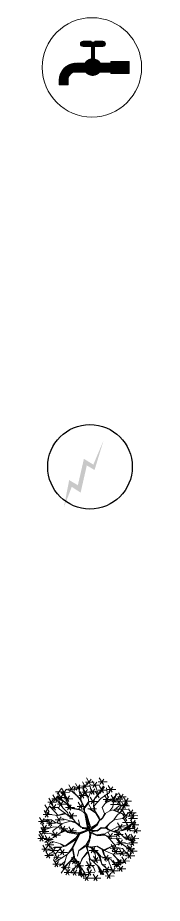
# Model space of a CAD drawing. Extents: x 2080 to 102394, y 2071 to 93424.
# Drawn here: x 99049 to 99206, y 82292 to 83256 of the extents above; entities that cross this region are included whole.
import ezdxf

# ---------------------------------------------------------------- set-up
doc = ezdxf.new("R2010")
doc.units = 0
doc.header["$LTSCALE"] = 20
doc.header["$MEASUREMENT"] = 0
doc.linetypes.add('ACAD_ISO07W100', pattern=[3, 0, -3])
for name, color, linetype, lineweight in [('ELETRICIC POST', 80, 'Continuous', 30), ('Mango tree', 96, 'Continuous', 5), ('tree', 60, 'Continuous', 0), ('water tap', 160, 'Continuous', 5)]:
    doc.layers.add(name, color=color, linetype=linetype, lineweight=lineweight)
pattern_1 = [(90, (-364.8170613, -379.7973528), (-0.0046875, 7e-19), [])]
pattern_2 = [(45, (-364.8170613, -379.7973528), (-0.003314563037, 0.003314563037), [])]

# ---------------------------------------------------------------- blocks, each defined once
blk = doc.blocks.new('water tap')
at = {"layer": 'water tap'}
h = blk.add_hatch(dxfattribs=at)
h.set_pattern_fill('ANSI31', color=256, scale=0.0375, angle=45, style=0)
h.set_pattern_definition(pattern_1)
h.paths.add_polyline_path([(0.162, -0.18, 1), (0.162, -0.112), (0.058, -0.112, -0.451748), (0.007, -0.112), (-0.097, -0.112, 1), (-0.097, -0.18), (0.013, -0.18, -0.306585), (0.052, -0.18)])
h = blk.add_hatch(dxfattribs=at)
h.set_pattern_fill('ANSI31', color=256, scale=0.0375, style=0)
h.set_pattern_definition(pattern_2)
h.paths.add_polyline_path([(0.051, -0.18, 0.299769), (0.014, -0.18), (0.014, -0.341, -0.087123), (0.051, -0.342)])
h = blk.add_hatch(dxfattribs=at)
h.set_pattern_fill('ANSI31', color=256, scale=0.0375, style=0)
h.set_pattern_definition(pattern_2)
h.paths.add_polyline_path([(-0.066, -0.513), (-0.06, -0.513, 0.503792), (0.115, -0.513), (0.266, -0.513), (0.266, -0.397), (0.123, -0.397, 0.598941), (-0.068, -0.397), (-0.182, -0.397, 0.414214), (-0.407, -0.622), (-0.407, -0.68), (-0.291, -0.68), (-0.291, -0.588, -0.245775), (-0.216, -0.513)])
h = blk.add_hatch(dxfattribs=at)
h.set_pattern_fill('ANSI31', color=256, scale=0.0375, angle=45, style=0)
h.set_pattern_definition(pattern_1)
h.paths.add_polyline_path([(0.503, -0.531), (0.503, -0.376), (0.266, -0.376), (0.266, -0.531)])
at = {"layer": 'water tap', "lineweight": 5}
for p, q in [((-0.097, -0.112), (0.007, -0.112)), ((0.007, -0.112), (-0.097, -0.112)), ((0.058, -0.112), (0.162, -0.112)), ((0.162, -0.112), (0.058, -0.112)), ((-0.097, -0.18), (0.014, -0.18)), ((0.014, -0.18), (0.014, -0.341)), ((0.051, -0.18), (0.162, -0.18)), ((0.051, -0.18), (0.051, -0.342)), ((-0.068, -0.397), (-0.182, -0.397)), ((0.123, -0.397), (0.266, -0.397)), ((0.266, -0.376), (0.503, -0.376)), ((0.266, -0.376), (0.266, -0.531)), ((0.503, -0.376), (0.503, -0.531)), ((-0.066, -0.513), (-0.216, -0.513)), ((-0.06, -0.513), (-0.066, -0.513)), ((0.115, -0.513), (0.266, -0.513)), ((0.266, -0.531), (0.503, -0.531)), ((-0.407, -0.68), (-0.407, -0.622)), ((-0.407, -0.68), (-0.291, -0.68)), ((-0.291, -0.68), (-0.291, -0.588))]:
    blk.add_line(p, q, dxfattribs=at)
at = {"layer": 'water tap', "linetype": 'ACAD_ISO07W100', "lineweight": 5, "ltscale": 0.005}
for p, q in [((-0.373, -0.68), (-0.435, -0.797)), ((-0.363, -0.68), (-0.397, -0.797)), ((-0.349, -0.68), (-0.349, -0.793)), ((-0.335, -0.68), (-0.3, -0.797)), ((-0.324, -0.68), (-0.263, -0.797))]:
    blk.add_line(p, q, dxfattribs=at)
at = {"layer": 'water tap', "color": 80, "lineweight": 5}
blk.add_circle((0.019, -0.452), 0.648, dxfattribs=at)
at = {"layer": 'water tap', "lineweight": 5}
for centre, radius, start, end in [((-0.097, -0.146), 0.0341, 90, 270), ((0.032, -0.09), 0.0341, 221.3781, 318.6219), ((0.162, -0.146), 0.0341, 270, 90), ((0.032, -0.208), 0.0341, 55.9105, 124.0895), ((0.028, -0.448), 0.109, 28.1618, 151.8382), ((-0.182, -0.622), 0.225, 90, 180), ((-0.182, -0.622), 0.114, 107.3836, 162.6164), ((0.028, -0.448), 0.109, 216.5228, 323.4772)]:
    blk.add_arc(centre, radius, start, end, dxfattribs=at)
blk = doc.blocks.new('TREE')
at = {"layer": 'tree', "linetype": 'ByBlock'}
for p, q in [((-0.273, 0.545), (-0.259, 0.653)), ((-0.205, 0.66), (-0.11, 0.584)), ((-0.205, 0.617), (-0.119, 0.642)), ((-0.191, 0.507), (-0.177, 0.615)), ((-0.172, 0.588), (-0.158, 0.695)), ((-0.135, 0.66), (-0.04, 0.584)), ((-0.135, 0.617), (-0.049, 0.642)), ((-0.103, 0.588), (-0.088, 0.695)), ((-0.089, 0.461), (-0.087, 0.635)), ((-0.063, 0.631), (0.032, 0.555)), ((-0.063, 0.588), (0.023, 0.613)), ((-0.055, 0.643), (-0.052, 0.59)), ((-0.047, 0.644), (-0.047, 0.611)), ((-0.042, 0.6), (-0.035, 0.643)), ((-0.033, 0.707), (0.062, 0.63)), ((-0.033, 0.664), (0.053, 0.689)), ((-0.03, 0.559), (-0.016, 0.666)), ((0.017, 0.613), (0.103, 0.638)), ((0.018, 0.656), (0.113, 0.579)), ((0.029, 0.592), (0.023, 0.645)), ((0.035, 0.641), (0.033, 0.588)), ((0.044, 0.637), (0.039, 0.586)), ((0.05, 0.583), (0.064, 0.691)), ((0.15, 0.552), (0.105, 0.639)), ((0.123, 0.629), (0.219, 0.552)), ((0.156, 0.556), (0.17, 0.664)), ((0.238, 0.515), (0.252, 0.622)), ((-0.47, 0.529), (-0.375, 0.452)), ((-0.47, 0.486), (-0.384, 0.511)), ((-0.437, 0.456), (-0.423, 0.564)), ((-0.314, 0.437), (-0.398, 0.504)), ((-0.362, 0.522), (-0.276, 0.546)), ((-0.361, 0.564), (-0.266, 0.488)), ((-0.329, 0.492), (-0.314, 0.599)), ((-0.306, 0.575), (-0.22, 0.6)), ((-0.29, 0.511), (-0.303, 0.57)), ((-0.206, 0.427), (-0.29, 0.511)), ((-0.224, 0.58), (-0.128, 0.503)), ((-0.224, 0.537), (-0.138, 0.562)), ((-0.207, 0.433), (-0.217, 0.605)), ((-0.14, 0.483), (-0.144, 0.522)), ((-0.118, 0.513), (-0.032, 0.538)), ((-0.117, 0.556), (-0.022, 0.479)), ((-0.085, 0.483), (-0.071, 0.591)), ((-0.052, 0.59), (-0.011, 0.48)), ((-0.005, 0.464), (-0.042, 0.6)), ((-0.003, 0.515), (0.083, 0.54)), ((-0.002, 0.558), (0.093, 0.481)), ((0.001, 0.473), (0.029, 0.592)), ((0.039, 0.586), (0.006, 0.477)), ((0.03, 0.485), (0.044, 0.593)), ((0.123, 0.586), (0.209, 0.611)), ((0.177, 0.413), (0.15, 0.552)), ((0.163, 0.545), (0.224, 0.6)), ((0.169, 0.409), (0.163, 0.545)), ((0.181, 0.406), (0.226, 0.503)), ((0.205, 0.587), (0.301, 0.511)), ((0.205, 0.544), (0.291, 0.569)), ((0.221, 0.392), (0.235, 0.5)), ((0.226, 0.503), (0.287, 0.569)), ((0.279, 0.402), (0.293, 0.509)), ((0.282, 0.487), (0.332, 0.535)), ((0.297, 0.5), (0.383, 0.525)), ((0.298, 0.543), (0.393, 0.466)), ((0.33, 0.47), (0.344, 0.578)), ((0.373, 0.553), (0.468, 0.477)), ((0.373, 0.511), (0.459, 0.535)), ((0.405, 0.481), (0.42, 0.589)), ((0.442, 0.399), (0.456, 0.507)), ((-0.591, 0.277), (-0.577, 0.385)), ((-0.561, 0.308), (-0.547, 0.415)), ((-0.543, 0.367), (-0.457, 0.391)), ((-0.542, 0.409), (-0.447, 0.333)), ((-0.48, 0.328), (-0.524, 0.371)), ((-0.475, 0.329), (-0.514, 0.378)), ((-0.51, 0.337), (-0.496, 0.444)), ((-0.501, 0.398), (-0.415, 0.423)), ((-0.5, 0.441), (-0.405, 0.364)), ((-0.452, 0.377), (-0.492, 0.415)), ((-0.468, 0.369), (-0.453, 0.476)), ((-0.354, 0.341), (-0.452, 0.377)), ((-0.314, 0.437), (-0.412, 0.488)), ((-0.398, 0.399), (-0.312, 0.424)), ((-0.397, 0.442), (-0.302, 0.366)), ((-0.388, 0.355), (-0.374, 0.462)), ((-0.295, 0.373), (-0.384, 0.406)), ((-0.365, 0.37), (-0.351, 0.477)), ((-0.295, 0.371), (-0.314, 0.437)), ((-0.252, 0.302), (-0.298, 0.373)), ((-0.233, 0.303), (-0.295, 0.371)), ((-0.274, 0.404), (-0.179, 0.328)), ((-0.274, 0.361), (-0.188, 0.386)), ((-0.241, 0.332), (-0.227, 0.439)), ((-0.12, 0.397), (-0.213, 0.432)), ((-0.108, 0.377), (-0.206, 0.427)), ((-0.112, 0.385), (-0.14, 0.483)), ((-0.075, 0.245), (-0.108, 0.377)), ((-0.095, 0.334), (-0.081, 0.379)), ((-0.081, 0.379), (-0.089, 0.461)), ((-0.073, 0.265), (-0.058, 0.372)), ((-0.059, 0.448), (0.036, 0.372)), ((-0.059, 0.406), (0.027, 0.43)), ((-0.026, 0.376), (-0.012, 0.483)), ((-0.009, 0.399), (-0.005, 0.464)), ((0.069, 0.306), (-0.009, 0.399)), ((0, 0.398), (0.001, 0.473)), ((0.07, 0.32), (0, 0.398)), ((0.108, 0.29), (0.122, 0.398)), ((0.141, 0.293), (0.169, 0.409)), ((0.143, 0.282), (0.177, 0.413)), ((0.188, 0.422), (0.274, 0.447)), ((0.189, 0.465), (0.284, 0.388)), ((0.246, 0.432), (0.332, 0.456)), ((0.247, 0.474), (0.342, 0.398)), ((0.265, 0.373), (0.282, 0.487)), ((0.267, 0.359), (0.357, 0.405)), ((0.274, 0.368), (0.285, 0.482)), ((0.331, 0.373), (0.417, 0.398)), ((0.332, 0.416), (0.427, 0.34)), ((0.357, 0.405), (0.397, 0.482)), ((0.364, 0.344), (0.378, 0.451)), ((0.387, 0.266), (0.402, 0.373)), ((0.409, 0.429), (0.495, 0.453)), ((0.41, 0.471), (0.505, 0.395)), ((0.411, 0.316), (0.458, 0.439)), ((0.477, 0.283), (0.491, 0.39)), ((0.514, 0.402), (0.6, 0.427)), ((0.515, 0.445), (0.61, 0.369)), ((0.547, 0.373), (0.561, 0.48)), ((-0.624, 0.307), (-0.538, 0.332)), ((-0.623, 0.35), (-0.528, 0.273)), ((-0.509, 0.25), (-0.584, 0.249)), ((-0.568, 0.149), (-0.554, 0.256)), ((-0.565, 0.242), (-0.479, 0.267)), ((-0.564, 0.285), (-0.469, 0.209)), ((-0.478, 0.18), (-0.563, 0.306)), ((-0.532, 0.213), (-0.518, 0.32)), ((-0.449, 0.308), (-0.531, 0.364)), ((-0.476, 0.233), (-0.509, 0.25)), ((-0.39, 0.223), (-0.449, 0.308)), ((-0.447, 0.273), (-0.351, 0.196)), ((-0.447, 0.23), (-0.361, 0.255)), ((-0.407, 0.225), (-0.445, 0.305)), ((-0.414, 0.2), (-0.4, 0.308)), ((-0.235, 0.3), (-0.39, 0.307)), ((-0.284, 0.274), (-0.354, 0.341)), ((-0.312, 0.273), (-0.217, 0.196)), ((-0.312, 0.23), (-0.227, 0.255)), ((-0.26, 0.236), (-0.284, 0.274)), ((-0.28, 0.2), (-0.265, 0.308)), ((-0.122, 0.26), (-0.233, 0.303)), ((-0.123, 0.268), (-0.192, 0.36)), ((-0.08, 0.211), (-0.122, 0.263)), ((-0.075, 0.181), (-0.122, 0.26)), ((-0.106, 0.295), (-0.02, 0.319)), ((-0.105, 0.337), (-0.01, 0.261)), ((-0.083, 0.292), (-0.09, 0.349)), ((-0.077, 0.189), (-0.075, 0.245)), ((0.092, 0.251), (0.069, 0.306)), ((0.106, 0.27), (0.07, 0.32)), ((0.075, 0.363), (0.171, 0.286)), ((0.075, 0.32), (0.161, 0.345)), ((0.097, 0.224), (0.092, 0.251)), ((0.106, 0.267), (0.141, 0.293)), ((0.106, 0.239), (0.143, 0.282)), ((0.146, 0.28), (0.235, 0.3)), ((0.233, 0.311), (0.147, 0.288)), ((0.171, 0.245), (0.266, 0.168)), ((0.203, 0.172), (0.217, 0.28)), ((0.235, 0.3), (0.267, 0.359)), ((0.249, 0.312), (0.344, 0.236)), ((0.249, 0.269), (0.335, 0.294)), ((0.258, 0.229), (0.331, 0.294)), ((0.282, 0.24), (0.296, 0.347)), ((0.331, 0.294), (0.411, 0.316)), ((0.343, 0.291), (0.426, 0.31)), ((0.412, 0.313), (0.536, 0.357)), ((0.426, 0.31), (0.537, 0.349)), ((0.542, 0.338), (0.432, 0.308)), ((0.444, 0.355), (0.539, 0.278)), ((0.444, 0.312), (0.53, 0.337)), ((0.451, 0.141), (0.465, 0.248)), ((0.482, 0.194), (0.552, 0.312)), ((0.543, 0.287), (0.638, 0.21)), ((0.543, 0.244), (0.629, 0.269)), ((0.545, 0.235), (0.583, 0.261)), ((0.576, 0.214), (0.59, 0.322)), ((-0.674, 0.161), (-0.588, 0.186)), ((-0.673, 0.204), (-0.578, 0.127)), ((-0.663, 0.037), (-0.649, 0.145)), ((-0.641, 0.132), (-0.626, 0.239)), ((-0.52, 0.114), (-0.622, 0.141)), ((-0.601, 0.221), (-0.506, 0.145)), ((-0.601, 0.179), (-0.515, 0.203)), ((-0.57, 0.049), (-0.556, 0.156)), ((-0.481, 0.182), (-0.517, 0.182)), ((-0.422, 0.097), (-0.478, 0.18)), ((-0.395, 0.219), (-0.476, 0.233)), ((-0.299, 0.218), (-0.39, 0.223)), ((-0.26, 0.197), (-0.339, 0.217)), ((-0.262, 0.214), (-0.299, 0.218)), ((-0.248, 0.16), (-0.262, 0.214)), ((-0.243, 0.166), (-0.26, 0.236)), ((-0.156, 0.05), (-0.248, 0.16)), ((-0.128, 0.063), (-0.243, 0.166)), ((-0.236, 0.178), (-0.14, 0.101)), ((-0.236, 0.135), (-0.15, 0.16)), ((-0.141, 0.058), (-0.223, 0.145)), ((-0.203, 0.106), (-0.189, 0.213)), ((-0.062, 0.105), (-0.077, 0.189)), ((-0.055, 0.145), (-0.076, 0.201)), ((-0.061, 0.128), (-0.023, 0.204)), ((-0.056, 0.1), (-0.061, 0.128)), ((0.002, 0.037), (0.098, 0.216)), ((0.016, 0.04), (0.088, 0.177)), ((0.088, 0.177), (0.038, 0.06)), ((0.099, 0.176), (0.043, 0.047)), ((0.044, 0.025), (0.111, 0.187)), ((0.098, 0.216), (0.099, 0.176)), ((0.111, 0.187), (0.106, 0.239)), ((0.219, 0.164), (0.188, 0.228)), ((0.188, 0.228), (0.219, 0.13)), ((0.21, 0.064), (0.221, 0.147)), ((0.217, 0.054), (0.23, 0.163)), ((0.219, 0.161), (0.256, 0.226)), ((0.23, 0.163), (0.264, 0.224)), ((0.264, 0.224), (0.401, 0.242)), ((0.311, 0.048), (0.336, 0.133)), ((0.336, 0.133), (0.424, 0.159)), ((0.401, 0.242), (0.545, 0.235)), ((0.403, 0.15), (0.428, 0.151)), ((0.418, 0.213), (0.513, 0.137)), ((0.418, 0.17), (0.504, 0.195)), ((0.424, 0.159), (0.482, 0.194)), ((0.424, 0.159), (0.503, 0.136)), ((0.428, 0.151), (0.498, 0.132)), ((0.492, 0.113), (0.578, 0.138)), ((0.493, 0.156), (0.588, 0.079)), ((0.503, 0.136), (0.618, 0.152)), ((0.507, 0.097), (0.612, 0.171)), ((0.525, 0.083), (0.539, 0.191)), ((0.624, 0.045), (0.638, 0.152)), ((-0.696, 0.067), (-0.61, 0.091)), ((-0.695, 0.109), (-0.6, 0.033)), ((-0.551, 0.034), (-0.643, -0.019)), ((-0.554, 0.036), (-0.634, 0.064)), ((-0.617, 0.009), (-0.522, -0.068)), ((-0.603, 0.078), (-0.517, 0.103)), ((-0.602, 0.121), (-0.507, 0.045)), ((-0.585, -0.064), (-0.571, 0.044)), ((-0.443, 0.057), (-0.551, 0.034)), ((-0.459, 0.055), (-0.523, 0.114)), ((-0.444, 0.06), (-0.52, 0.114)), ((-0.518, 0.024), (-0.423, -0.053)), ((-0.518, -0.019), (-0.433, 0.006)), ((-0.486, -0.048), (-0.471, 0.059)), ((-0.4, 0.037), (-0.443, 0.057)), ((-0.41, 0.046), (-0.425, 0.1)), ((-0.393, 0.041), (-0.422, 0.097)), ((-0.207, 0.033), (-0.4, 0.037)), ((-0.228, 0.012), (-0.389, 0.033)), ((-0.21, 0.018), (-0.329, -0.041)), ((-0.132, 0.037), (-0.324, -0.049)), ((-0.214, 0.023), (-0.282, 0.029)), ((-0.201, 0.034), (-0.21, 0.018)), ((-0.127, 0.055), (-0.201, 0.034)), ((-0.126, 0.049), (-0.197, 0.023)), ((0, 0), (-0.132, 0.037)), ((0, 0), (-0.126, 0.049)), ((-0.038, 0.025), (-0.118, 0.056)), ((-0.042, 0.069), (-0.062, 0.105)), ((-0.013, 0.029), (-0.058, 0.078)), ((0.006, 0.047), (-0.056, 0.1)), ((-0.003, 0.034), (-0.042, 0.069)), ((-0.005, 0.03), (-0.038, 0.025)), ((0, 0.003), (-0.026, -0.046)), ((-0.019, 0.017), (-0.002, 0.014)), ((0, 0.003), (-0.014, -0.047)), ((0.04, 0.032), (-0.005, 0.03)), ((-0.002, 0.014), (0.04, 0.032)), ((0, 0), (0.044, 0.025)), ((0, 0), (0.091, -0.073)), ((0, 0), (0.139, -0.009)), ((0.043, 0.047), (0.016, 0.04)), ((0.046, 0.011), (0.134, 0.001)), ((0.134, 0.001), (0.198, 0.023)), ((0.139, -0.009), (0.204, 0.018)), ((0.198, 0.023), (0.21, 0.064)), ((0.204, 0.018), (0.217, 0.054)), ((0.208, 0.013), (0.249, 0.015)), ((0.214, 0.023), (0.246, 0.017)), ((0.246, 0.017), (0.311, 0.048)), ((0.249, 0.015), (0.323, 0.041)), ((0.317, 0.046), (0.389, 0.033)), ((0.389, 0.033), (0.456, 0.05)), ((0.394, 0.036), (0.45, 0.001)), ((0.539, -0.18), (0.432, 0.012)), ((0.45, 0.001), (0.533, 0.007)), ((0.453, 0.094), (0.548, 0.017)), ((0.456, 0.05), (0.507, 0.095)), ((0.466, 0.002), (0.561, -0.075)), ((0.496, 0.109), (0.591, 0.032)), ((0.507, 0.095), (0.572, 0.089)), ((0.525, 0.036), (0.611, 0.061)), ((0.533, 0.007), (0.64, -0.062)), ((0.536, 0.007), (0.638, -0.031)), ((0.558, 0.007), (0.572, 0.114)), ((0.572, 0.089), (0.628, 0.107)), ((0.582, -0.077), (0.597, 0.031)), ((0.591, 0.075), (0.677, 0.099)), ((0.592, 0.117), (0.687, 0.041)), ((0.61, -0.014), (0.696, 0.011)), ((0.611, 0.029), (0.706, -0.047)), ((0.643, -0.043), (0.657, 0.064)), ((-0.682, -0.055), (-0.587, -0.131)), ((-0.682, -0.098), (-0.597, -0.073)), ((-0.65, -0.127), (-0.635, -0.02)), ((-0.454, -0.073), (-0.64, -0.051)), ((-0.618, -0.034), (-0.532, -0.009)), ((-0.454, -0.076), (-0.529, -0.128)), ((-0.334, -0.044), (-0.454, -0.076)), ((-0.342, -0.062), (-0.452, -0.073)), ((-0.324, -0.049), (-0.4, -0.184)), ((-0.329, -0.041), (-0.387, -0.146)), ((-0.078, -0.099), (-0.163, -0.13)), ((-0.069, -0.103), (-0.158, -0.138)), ((-0.149, -0.159), (-0.079, -0.113)), ((-0.026, -0.046), (-0.078, -0.099)), ((-0.014, -0.047), (-0.069, -0.103)), ((0.004, -0.038), (-0.063, -0.105)), ((0.079, -0.072), (-0.003, -0.031)), ((-0.003, -0.05), (0.044, -0.129)), ((0, -0.016), (0.079, -0.072)), ((0.007, -0.04), (0.046, -0.126)), ((0.022, -0.012), (0.134, -0.013)), ((0.129, -0.165), (0.041, -0.112)), ((0.078, -0.078), (0.151, -0.08)), ((0.091, -0.073), (0.155, -0.074)), ((0.151, -0.08), (0.196, -0.117)), ((0.155, -0.074), (0.169, -0.091)), ((0.169, -0.091), (0.199, -0.117)), ((0.199, -0.117), (0.211, -0.159)), ((0.2, -0.122), (0.28, -0.1)), ((0.291, -0.098), (0.201, -0.111)), ((0.216, -0.119), (0.216, -0.153)), ((0.28, -0.1), (0.361, -0.1)), ((0.355, -0.099), (0.432, -0.075)), ((0.361, -0.1), (0.461, -0.159)), ((0.432, -0.075), (0.535, -0.071)), ((0.451, -0.001), (0.547, -0.192)), ((0.466, -0.041), (0.552, -0.016)), ((0.488, -0.218), (0.503, -0.11)), ((0.498, -0.069), (0.584, -0.044)), ((0.499, -0.026), (0.594, -0.103)), ((0.514, -0.191), (0.529, -0.084)), ((0.55, -0.004), (0.645, -0.081)), ((0.55, -0.047), (0.636, -0.022)), ((0.634, -0.043), (0.557, -0.003)), ((0.595, -0.21), (0.609, -0.103)), ((-0.669, -0.223), (-0.583, -0.198)), ((-0.632, -0.239), (-0.536, -0.316)), ((-0.529, -0.128), (-0.626, -0.133)), ((-0.621, -0.164), (-0.525, -0.241)), ((-0.621, -0.207), (-0.535, -0.182)), ((-0.526, -0.13), (-0.611, -0.175)), ((-0.455, -0.168), (-0.611, -0.187)), ((-0.607, -0.197), (-0.556, -0.183)), ((-0.553, -0.188), (-0.605, -0.205)), ((-0.599, -0.312), (-0.585, -0.204)), ((-0.588, -0.237), (-0.574, -0.129)), ((-0.468, -0.173), (-0.583, -0.255)), ((-0.477, -0.172), (-0.553, -0.188)), ((-0.407, -0.172), (-0.477, -0.172)), ((-0.469, -0.176), (-0.374, -0.253)), ((-0.469, -0.219), (-0.384, -0.194)), ((-0.387, -0.146), (-0.455, -0.168)), ((-0.437, -0.248), (-0.422, -0.141)), ((-0.428, -0.333), (-0.414, -0.225)), ((-0.417, -0.165), (-0.398, -0.159)), ((-0.407, -0.172), (-0.4, -0.227)), ((-0.4, -0.184), (-0.39, -0.275)), ((-0.4, -0.227), (-0.395, -0.276)), ((-0.37, -0.277), (-0.303, -0.243)), ((-0.285, -0.131), (-0.347, -0.181)), ((-0.206, -0.219), (-0.325, -0.247)), ((-0.303, -0.243), (-0.21, -0.231)), ((-0.171, -0.129), (-0.285, -0.131)), ((-0.172, -0.14), (-0.282, -0.134)), ((-0.188, -0.191), (-0.235, -0.311)), ((-0.161, -0.155), (-0.227, -0.298)), ((-0.163, -0.13), (-0.188, -0.191)), ((-0.172, -0.262), (-0.086, -0.237)), ((-0.171, -0.219), (-0.076, -0.295)), ((-0.133, -0.136), (-0.161, -0.155)), ((-0.16, -0.164), (-0.132, -0.198)), ((-0.149, -0.159), (-0.133, -0.192)), ((-0.139, -0.291), (-0.125, -0.184)), ((-0.133, -0.192), (-0.055, -0.238)), ((-0.132, -0.198), (-0.107, -0.275)), ((-0.127, -0.208), (-0.055, -0.238)), ((-0.117, -0.218), (-0.106, -0.28)), ((-0.055, -0.238), (-0.018, -0.338)), ((-0.011, -0.334), (-0.049, -0.242)), ((0.044, -0.129), (0.133, -0.189)), ((0.046, -0.126), (0.13, -0.176)), ((0.13, -0.176), (0.158, -0.274)), ((0.132, -0.17), (0.336, -0.203)), ((0.14, -0.213), (0.235, -0.29)), ((0.14, -0.256), (0.226, -0.231)), ((0.145, -0.229), (0.153, -0.393)), ((0.172, -0.286), (0.187, -0.178)), ((0.211, -0.159), (0.258, -0.235)), ((0.216, -0.153), (0.259, -0.224)), ((0.258, -0.235), (0.307, -0.28)), ((0.259, -0.224), (0.326, -0.243)), ((0.268, -0.332), (0.282, -0.224)), ((0.309, -0.274), (0.269, -0.233)), ((0.269, -0.233), (0.328, -0.252)), ((0.322, -0.241), (0.408, -0.216)), ((0.323, -0.198), (0.418, -0.275)), ((0.326, -0.243), (0.348, -0.287)), ((0.336, -0.203), (0.433, -0.262)), ((0.355, -0.27), (0.37, -0.163)), ((0.429, -0.202), (0.524, -0.279)), ((0.461, -0.159), (0.582, -0.147)), ((0.461, -0.275), (0.475, -0.167)), ((0.528, -0.209), (0.623, -0.285)), ((0.528, -0.252), (0.613, -0.227)), ((0.547, -0.192), (0.592, -0.243)), ((0.554, -0.182), (0.649, -0.259)), ((0.554, -0.225), (0.639, -0.2)), ((0.562, -0.138), (0.658, -0.214)), ((0.562, -0.181), (0.648, -0.156)), ((0.582, -0.147), (0.612, -0.162)), ((-0.632, -0.282), (-0.546, -0.257)), ((-0.506, -0.281), (-0.565, -0.299)), ((-0.558, -0.304), (-0.462, -0.38)), ((-0.558, -0.347), (-0.472, -0.322)), ((-0.525, -0.376), (-0.511, -0.269)), ((-0.478, -0.282), (-0.508, -0.303)), ((-0.37, -0.277), (-0.506, -0.281)), ((-0.417, -0.327), (-0.504, -0.395)), ((-0.423, -0.345), (-0.497, -0.402)), ((-0.484, -0.411), (-0.423, -0.345)), ((-0.409, -0.34), (-0.482, -0.422)), ((-0.461, -0.26), (-0.365, -0.337)), ((-0.461, -0.303), (-0.375, -0.278)), ((-0.455, -0.464), (-0.441, -0.357)), ((-0.404, -0.341), (-0.422, -0.465)), ((-0.395, -0.276), (-0.417, -0.327)), ((-0.39, -0.275), (-0.409, -0.34)), ((-0.325, -0.247), (-0.37, -0.277)), ((-0.342, -0.35), (-0.247, -0.426)), ((-0.309, -0.422), (-0.295, -0.315)), ((-0.239, -0.305), (-0.279, -0.382)), ((-0.235, -0.311), (-0.207, -0.482)), ((-0.222, -0.35), (-0.127, -0.426)), ((-0.19, -0.422), (-0.175, -0.315)), ((-0.114, -0.27), (-0.177, -0.373)), ((-0.112, -0.359), (-0.155, -0.473)), ((-0.107, -0.275), (-0.112, -0.359)), ((-0.11, -0.295), (-0.106, -0.381)), ((-0.102, -0.288), (-0.096, -0.39)), ((-0.019, -0.332), (-0.084, -0.48)), ((-0.049, -0.39), (-0.027, -0.322)), ((-0.018, -0.338), (0.05, -0.461)), ((-0.008, -0.336), (0.113, -0.369)), ((-0.008, -0.35), (0.116, -0.374)), ((0.103, -0.45), (0.117, -0.343)), ((0.118, -0.365), (0.26, -0.428)), ((0.158, -0.274), (0.224, -0.316)), ((0.224, -0.316), (0.223, -0.378)), ((0.224, -0.442), (0.238, -0.335)), ((0.226, -0.313), (0.278, -0.369)), ((0.235, -0.259), (0.331, -0.336)), ((0.235, -0.302), (0.321, -0.277)), ((0.307, -0.28), (0.318, -0.39)), ((0.348, -0.287), (0.422, -0.314)), ((0.35, -0.281), (0.568, -0.298)), ((0.35, -0.446), (0.364, -0.339)), ((0.392, -0.3), (0.558, -0.305)), ((0.405, -0.334), (0.491, -0.309)), ((0.406, -0.291), (0.501, -0.368)), ((0.422, -0.314), (0.489, -0.409)), ((0.438, -0.363), (0.453, -0.256)), ((0.488, -0.336), (0.574, -0.311)), ((0.489, -0.293), (0.584, -0.369)), ((0.492, -0.444), (0.506, -0.337)), ((0.5, -0.309), (0.586, -0.284)), ((0.521, -0.365), (0.535, -0.258)), ((-0.488, -0.392), (-0.392, -0.468)), ((-0.488, -0.435), (-0.402, -0.41)), ((-0.475, -0.506), (-0.389, -0.482)), ((-0.474, -0.464), (-0.379, -0.54)), ((-0.442, -0.536), (-0.428, -0.429)), ((-0.399, -0.472), (-0.313, -0.447)), ((-0.398, -0.429), (-0.303, -0.505)), ((-0.343, -0.421), (-0.396, -0.488)), ((-0.366, -0.501), (-0.351, -0.394)), ((-0.279, -0.382), (-0.343, -0.421)), ((-0.342, -0.393), (-0.256, -0.368)), ((-0.268, -0.436), (-0.288, -0.496)), ((-0.276, -0.387), (-0.268, -0.436)), ((-0.213, -0.463), (-0.252, -0.579)), ((-0.209, -0.482), (-0.24, -0.585)), ((-0.207, -0.482), (-0.235, -0.596)), ((-0.222, -0.392), (-0.137, -0.368)), ((-0.155, -0.473), (-0.142, -0.549)), ((-0.106, -0.381), (-0.152, -0.472)), ((-0.152, -0.475), (-0.115, -0.511)), ((-0.096, -0.39), (-0.033, -0.466)), ((-0.092, -0.455), (-0.006, -0.43)), ((-0.091, -0.412), (0.004, -0.489)), ((-0.034, -0.463), (-0.063, -0.521)), ((-0.059, -0.485), (-0.045, -0.377)), ((-0.033, -0.466), (-0.018, -0.508)), ((0.05, -0.461), (0.132, -0.517)), ((0.051, -0.469), (0.065, -0.634)), ((0.074, -0.635), (0.052, -0.477)), ((0.068, -0.426), (0.164, -0.502)), ((0.068, -0.469), (0.154, -0.444)), ((0.07, -0.421), (0.156, -0.396)), ((0.071, -0.378), (0.166, -0.455)), ((0.101, -0.498), (0.115, -0.391)), ((0.113, -0.369), (0.15, -0.424)), ((0.15, -0.424), (0.207, -0.482)), ((0.153, -0.568), (0.167, -0.461)), ((0.191, -0.413), (0.277, -0.388)), ((0.192, -0.37), (0.287, -0.447)), ((0.207, -0.482), (0.209, -0.59)), ((0.223, -0.378), (0.261, -0.503)), ((0.247, -0.45), (0.265, -0.545)), ((0.26, -0.428), (0.35, -0.533)), ((0.272, -0.589), (0.286, -0.482)), ((0.317, -0.417), (0.403, -0.392)), ((0.318, -0.374), (0.413, -0.451)), ((0.318, -0.39), (0.376, -0.506)), ((0.319, -0.476), (0.415, -0.553)), ((0.401, -0.488), (0.324, -0.398)), ((0.352, -0.548), (0.366, -0.441)), ((0.391, -0.495), (0.362, -0.453)), ((0.362, -0.453), (0.382, -0.505)), ((0.371, -0.479), (0.457, -0.454)), ((0.372, -0.436), (0.467, -0.513)), ((0.404, -0.509), (0.418, -0.401)), ((0.459, -0.372), (0.554, -0.449)), ((0.459, -0.415), (0.545, -0.39)), ((-0.38, -0.584), (-0.294, -0.559)), ((-0.379, -0.541), (-0.284, -0.618)), ((-0.347, -0.614), (-0.333, -0.506)), ((-0.255, -0.573), (-0.169, -0.548)), ((-0.254, -0.53), (-0.159, -0.607)), ((-0.222, -0.602), (-0.208, -0.495)), ((-0.186, -0.702), (-0.172, -0.595)), ((-0.185, -0.589), (-0.099, -0.564)), ((-0.184, -0.546), (-0.089, -0.622)), ((-0.142, -0.549), (-0.158, -0.619)), ((-0.152, -0.618), (-0.138, -0.511)), ((-0.096, -0.683), (-0.081, -0.576)), ((-0.063, -0.521), (-0.092, -0.63)), ((-0.046, -0.61), (0.04, -0.585)), ((-0.045, -0.567), (0.05, -0.644)), ((-0.018, -0.508), (-0.018, -0.637)), ((-0.017, -0.547), (0.01, -0.641)), ((-0.013, -0.64), (0.001, -0.532)), ((-0.002, -0.637), (-0.013, -0.583)), ((0.01, -0.616), (0.096, -0.591)), ((0.011, -0.573), (0.106, -0.649)), ((0.043, -0.645), (0.057, -0.538)), ((0.078, -0.602), (0.173, -0.678)), ((0.11, -0.674), (0.125, -0.567)), ((0.12, -0.496), (0.216, -0.573)), ((0.12, -0.539), (0.206, -0.514)), ((0.132, -0.517), (0.198, -0.609)), ((0.178, -0.59), (0.274, -0.666)), ((0.178, -0.633), (0.264, -0.608)), ((0.211, -0.662), (0.225, -0.555)), ((0.239, -0.56), (0.325, -0.535)), ((0.24, -0.517), (0.335, -0.593)), ((0.244, -0.559), (0.339, -0.635)), ((0.244, -0.602), (0.33, -0.577)), ((0.261, -0.503), (0.292, -0.568)), ((0.266, -0.53), (0.284, -0.575)), ((0.277, -0.631), (0.291, -0.524)), ((0.319, -0.519), (0.405, -0.494)), ((-0.219, -0.63), (-0.123, -0.707)), ((-0.219, -0.673), (-0.133, -0.648)), ((-0.128, -0.611), (-0.033, -0.688)), ((-0.128, -0.654), (-0.043, -0.629)), ((-0.029, -0.656), (0.067, -0.732)), ((-0.029, -0.698), (0.057, -0.674)), ((0.004, -0.728), (0.018, -0.621)), ((0.077, -0.644), (0.163, -0.62))]:
    blk.add_line(p, q, dxfattribs=at)
blk = doc.blocks.new('elec post')
at = {"layer": 'ELETRICIC POST', "extrusion": (-0.001585, -0.002676, 0.999995)}
blk.add_hatch(color=1, dxfattribs=at).paths.add_polyline_path([(586.232, 851.826), (586.124, 851.89), (586.058, 851.55), (586.156, 851.806), (586.266, 851.734), (586.343, 852.072), (586.439, 852.015), (586.551, 852.382), (586.424, 852.082), (586.307, 852.154)])
blk.add_hatch(color=1, dxfattribs=at).paths.add_polyline_path([(586.232, 851.826), (586.124, 851.89), (586.058, 851.55), (586.156, 851.806), (586.266, 851.734), (586.343, 852.072), (586.439, 852.015), (586.551, 852.382), (586.424, 852.082), (586.307, 852.154)])
at = {"layer": 'ELETRICIC POST', "color": 3, "extrusion": (9.54098e-18, -0.00311, 0.999995)}
blk.add_circle((586.378, 852.048, -2.65), 0.525, dxfattribs=at)
blk.add_circle((586.378, 852.048, -2.65), 0.525, dxfattribs=at)

msp = doc.modelspace()

# ---------------------------------------------------------------- block references
at = {"layer": 'ELETRICIC POST', "xscale": 87.68769631526084, "yscale": 87.68769631527539, "zscale": 87.68769631527142}
msp.add_blockref('elec post', (47709.602, 8052.528, -2.323), dxfattribs=at)
at = {"layer": 'Mango tree', "linetype": 'Continuous', "extrusion": (0.001385, -0.003954, 0.999991), "xscale": 78.980556499469, "yscale": 78.98055649946146, "zscale": 78.98055649947604, "rotation": 38.4858564750576}
msp.add_blockref('TREE', (99126.725, 82370.964, -191.225), dxfattribs=at)
at = {"layer": 'water tap', "xscale": 83.50875544380688, "yscale": 83.50875544380688, "zscale": 83.50875544381327}
msp.add_blockref('water tap', (99128.302, 83239.761, -2.805), dxfattribs=at)

doc.saveas('drawing.dxf')
